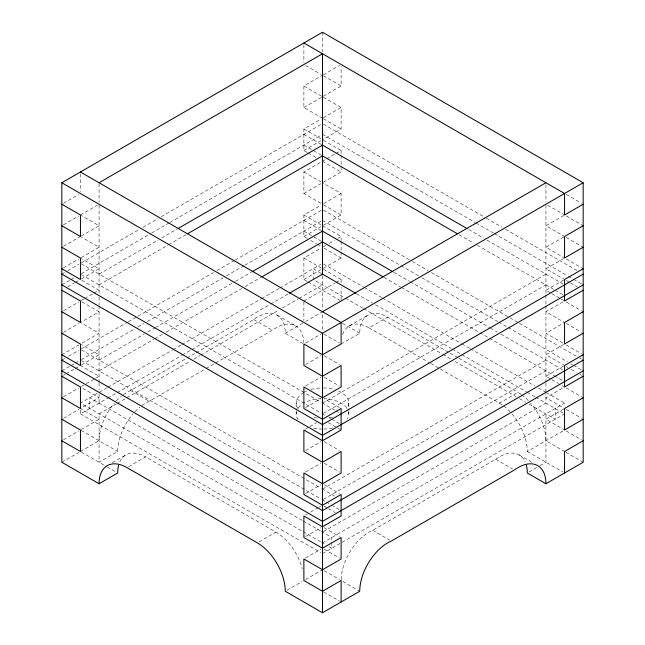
<?xml version="1.0" encoding="UTF-8"?>
<svg xmlns="http://www.w3.org/2000/svg" width="645" height="645" viewBox="0 0 645 645"><rect width="100%" height="100%" fill="white"/><g stroke="black" fill="none" stroke-linecap="round" stroke-linejoin="round"><path stroke-width="0.48" stroke-dasharray="3.23 2.42" d="M63.516 203.272L78.755 194.476M63.516 224.774L78.755 215.978M80.448 215.003L97.371 205.223M322.5 118.253L303.884 107.497L303.884 86.003L322.5 75.247M323.347 74.764L339.423 65.476M63.516 246.269L80.448 236.497M81.294 236.014L99.064 225.75L81.294 215.486M303.884 107.497L322.5 96.75L303.884 86.003M323.347 96.258L341.116 86.003L341.116 66.451M63.516 267.772L78.755 258.976M81.294 257.508L99.064 247.253L81.294 236.989M307.262 152.454L303.884 150.503L303.884 129L320.807 119.228M323.347 117.761L341.116 107.497L341.116 129L322.5 139.747M61.823 274.125L64.363 272.658M67.749 270.707L78.755 264.353M81.318 262.87L139.562 229.241M143.045 227.233L157.823 218.703M161.298 216.696L322.5 123.622M61.823 284.872L70.289 279.986M71.135 279.503L74.522 277.543M81.318 273.625L150.865 233.466M151.736 232.966L169.127 222.928M169.99 222.428L320.807 135.353M67.749 286.832L74.522 282.921M75.368 282.429L78.755 280.478M81.294 279.011L99.064 268.747L81.294 258.492M303.884 150.503L320.807 140.731M99.064 274.125L158.186 239.996M161.661 237.981L177.31 228.951M99.064 284.872L167.748 245.221M168.619 244.721L186.002 234.683M63.516 310.769L78.755 301.981M83.834 299.046L80.448 300.997L99.064 311.753L80.448 322.5L99.064 333.247L80.448 344.003M84.68 298.554L93.138 293.668M93.985 293.185L99.064 290.25L80.448 279.503M320.807 203.272L303.884 193.5L303.884 171.997L325.886 159.299M326.733 158.807L335.198 153.921M336.045 153.429L341.116 150.503L341.116 154.413M63.516 332.272L78.755 323.476M303.884 193.5L320.807 183.728M323.347 182.261L341.116 171.997L341.116 166.136M61.823 354.75L78.755 344.978M307.262 238.457L303.884 236.505L303.884 215.003L320.807 205.231M341.116 193.5L322.5 204.247L341.116 215.003L341.116 193.5L322.5 182.753M61.823 360.128L65.209 358.168M68.596 356.217L78.755 350.356M81.318 348.872L127.396 322.274M128.258 321.766L136.958 316.751M137.828 316.244L213.463 272.577M216.938 270.569L234.328 260.532M235.199 260.032L322.5 209.625M61.823 370.875L70.289 365.989M71.135 365.497L74.522 363.546M75.368 363.054L78.755 361.103M81.318 359.62L134.345 329.006M137.828 326.999L143.908 323.484M147.391 321.476L223.025 277.81M226.508 275.802L243.891 265.764M244.761 265.256L320.807 221.356M63.516 375.277L65.209 374.293M66.056 373.81L74.522 368.924M75.368 368.432L78.755 366.481M81.294 365.014L99.064 354.75L81.294 344.486M303.884 236.505L320.807 226.726M323.347 225.266L341.116 215.003M99.064 360.128L144.27 334.021M147.753 332.014L154.703 327.999M155.574 327.499L234.691 281.825M235.562 281.317L251.211 272.287M99.064 370.875L153.841 339.254M154.703 338.754L162.532 334.231M166.007 332.223L241.649 288.557M245.124 286.549L260.774 277.511M63.516 396.772L78.755 387.976M81.294 386.508L85.527 384.065M86.374 383.582L94.831 378.696M95.678 378.204L99.064 376.253L80.448 365.497M307.262 281.454L303.884 279.503L303.884 258L320.807 248.228M325.886 245.294L322.5 247.253L341.116 258L341.116 252.139M329.272 243.342L334.352 240.408M337.738 238.457L341.116 236.505L341.116 240.408M107.143 387.709L80.448 403.125L302.473 531.311M108.013 387.21L172.739 349.84M173.215 349.566L181.447 344.817M181.914 344.543L261.023 298.869M261.548 298.562L279.285 288.331M279.833 288.009L320.807 264.353M63.516 418.274L78.755 409.478M303.884 279.503L320.807 269.731M323.347 268.264L341.116 258M80.448 409.97L80.448 413.872L107.441 398.296M107.755 398.11L116.455 393.087M117.326 392.587L181.656 355.443M182.317 355.064L191.476 349.775M191.896 349.534L269.723 304.601M270.594 304.093L288.847 293.556M123.348 394.756A39.498 22.801 -60 0 1 130.637 390.548L195.217 353.267M196.088 352.759L253.687 319.509A39.498 22.801 -60 0 1 285.259 333.255L303.037 343.511M116.455 403.834L99.064 413.872L99.064 462.247L117.688 451.5A39.498 22.801 -60 0 1 132.935 413.961M117.326 403.335L126.017 398.312M126.888 397.812L190.348 361.168M193.831 359.16L199.918 355.653M200.78 355.145L279.027 309.971M282.51 307.963L298.159 298.933M299.03 298.425L322.5 284.88M63.516 439.777L78.755 430.981M81.294 429.514L99.064 419.25L80.448 408.503L99.064 397.747L80.448 387M303.884 301.005L335.198 282.921M336.045 282.437L341.116 279.503L341.116 283.413M141.965 405.503A39.498 22.801 -60 0 1 149.261 401.295L205.11 369.053M205.981 368.545L214.712 363.514M215.583 363.006L272.303 330.256A39.498 22.801 -60 0 1 303.843 342.334M61.823 462.247L78.755 452.476M80.448 451.5L99.064 440.753A39.498 22.801 -60 0 1 114.31 403.214M285.259 333.255L303.884 322.5M305.577 321.524L322.5 311.753L322.5 331.296M305.577 343.027L322.5 333.255M112.327 462.739L125.864 454.918M349.3 325.918L367.916 315.171M128.686 466.649L145.617 456.878L275.947 532.125A39.498 22.801 60 0 1 302.279 568.809M305.577 364.522L320.807 355.726M341.116 344.003L359.741 333.255A39.498 22.801 60 0 1 387.669 317.13L449.363 352.742M342.6 334.489A39.498 22.801 60 0 1 369.053 327.878L387.669 317.13M563.706 215.486L545.936 225.75L563.706 236.014M305.577 386.024L320.807 377.228M563.706 236.989L545.936 247.253L563.706 257.508M305.577 407.519L320.807 398.723A26.332 15.206 0 0 0 303.884 403.125M563.706 258.492L545.936 268.747L563.706 279.011M322.5 403.125L545.936 274.125M323.371 413.372L545.936 284.872M305.577 429.022L308.955 427.071M309.802 426.579L316.574 422.668M563.706 279.986L545.936 290.25L551.015 293.185M305.577 450.524L320.807 441.728M305.577 472.019L320.807 463.223M305.577 493.522L320.807 484.726M563.706 344.486L545.936 354.75L563.706 365.014M322.5 489.128L545.936 360.128M323.371 499.375L545.936 370.875M259.024 541.897L275.947 532.125M305.577 515.024L307.262 514.049M310.648 512.09L318.267 507.696M319.114 507.204L320.807 506.228M440.301 369.013L499.383 403.125L518.008 392.378A39.498 22.801 60 0 1 520.926 394.24M563.706 365.989L545.936 376.253L551.015 379.179M305.577 536.519L320.807 527.731M323.371 531.625L545.936 403.125L545.936 393.845M322.5 542.872L564.552 403.125L564.552 406.06M305.577 558.022L320.807 549.226M563.706 408.986L545.936 419.25L564.552 429.997M322.5 553.628L564.552 413.872M341.132 579.653A39.498 22.801 -60 0 1 372.697 530.295L495.739 459.256A39.498 22.801 -60 0 1 525.191 461.885M286.952 590.272L302.191 581.476M305.577 579.524L322.5 569.753M512.066 413.961A39.498 22.801 60 0 1 527.312 451.5L563.706 430.489M529.005 472.027L539.164 466.158M540.01 465.674L545.936 462.247L545.936 413.872M566.246 194.476L581.484 203.272M305.577 65.476L320.807 74.272M323.347 75.739L341.116 86.003M547.629 205.223L563.706 214.511M566.246 215.978L583.177 225.75M323.347 97.242L341.116 107.497M566.246 237.473L583.177 247.253M323.347 118.736L341.116 129M566.246 258.976L583.177 268.747M323.371 124.13L485.532 217.752M486.403 218.252L502.092 227.314M505.583 229.33L577.073 270.602M322.5 134.378L475.067 222.461M475.937 222.96L493.377 233.03M494.247 233.53L567.479 275.818M568.35 276.318L572.712 278.834M573.582 279.341L581.427 283.865M303.884 129L320.807 138.772M323.347 140.239L341.116 150.503M566.246 280.478L569.632 282.429M570.478 282.921L577.251 286.832M303.884 134.378L322.5 145.125M468.657 229.507L483.476 238.061M486.959 240.077L562.859 283.897M303.884 145.125L322.5 155.872M459.063 234.724L473.882 243.278M477.373 245.294L554.095 289.581M554.966 290.089L562.859 294.644M308.108 152.946L316.574 157.832M322.5 161.25L341.116 171.997M551.862 293.668L560.32 298.554M561.166 299.046L564.552 300.997L545.936 311.753L564.552 322.5L545.936 333.247L564.552 344.003M566.246 301.981L581.484 310.769M303.884 171.997L320.807 181.777M566.246 323.476L581.484 332.272M566.246 344.978L581.484 353.774M323.371 210.133L411.429 260.967M412.3 261.467L427.99 270.529M431.481 272.545L509.066 317.34M509.945 317.848L518.661 322.879M519.531 323.379L578.815 357.612M579.686 358.112L581.427 359.12M322.5 220.38L400.094 265.176M400.964 265.675L418.403 275.746M421.886 277.761L497.738 321.549M498.609 322.048L507.325 327.088M508.196 327.587L567.479 361.813M570.97 363.828L572.712 364.836M573.582 365.336L581.427 369.867M303.884 215.003L320.807 224.774M322.5 225.75L341.116 236.505M566.246 366.481L567.939 367.457M571.325 369.408L576.404 372.342M579.791 374.293L581.484 375.277M303.884 220.372L322.5 231.128M393.676 272.222L409.373 281.284M410.244 281.784L489.579 327.587M490.45 328.087L497.424 332.119M500.915 334.134L562.859 369.899M303.884 231.128L322.5 241.875M384.089 277.431L400.65 287.001M401.521 287.501L488.708 337.835M489.579 338.335L554.095 375.584M554.402 375.761L562.859 380.647M310.648 240.408L316.574 243.834M317.421 244.318L320.807 246.277M551.862 379.671L558.626 383.582M562.013 385.533L564.552 387L545.936 397.747L564.552 408.503M566.246 387.976L581.484 396.772M323.371 263.878L363.425 287.001M364.296 287.509L381.711 297.563M382.582 298.063L460.941 343.301M461.812 343.809L469.649 348.332M470.519 348.832L534.955 386.033M538.43 388.048L545.396 392.063M546.267 392.571L564.552 403.125M303.884 258L341.116 279.503M566.246 409.478L581.484 418.274M321.025 273.278L313.188 268.755L313.188 279.503L344.535 297.595M356.459 293.733L372.399 302.932M375.616 304.795L451.363 348.526M452.234 349.026L460.941 354.057M461.812 354.557L526.514 391.91M527.118 392.257L535.221 396.941M535.818 397.288L563.682 413.372M450.234 353.242L458.047 357.757M458.918 358.265L518.008 392.378M345.406 298.103L362.821 308.157M363.691 308.657L442.051 353.903M442.922 354.403L451.629 359.426M455.112 361.442L516.065 396.627M519.548 398.642L525.643 402.158M529.126 404.173L555.248 419.25L555.248 408.503M308.108 281.946L341.116 301.005L341.116 287.323M566.246 430.981L581.484 439.777M369.053 327.878L429.876 362.99M430.739 363.498L439.43 368.513M342.422 323.25L359.741 333.255M564.988 451.75L545.936 440.753A39.498 22.801 60 0 0 530.69 403.214M565.85 452.25L583.177 462.247M323.798 334.005L339.423 343.019M527.312 451.5L562.859 472.027M277.084 315.171L295.7 325.918M519.136 454.918L532.673 462.739M324.193 355.726L339.423 364.522M253.687 319.509L272.303 330.256M495.739 459.256L512.67 469.028M324.193 377.228L339.423 386.024M339.423 407.519L324.193 398.723A26.332 15.206 0 0 1 346.825 408.059M81.294 263.861L321.065 402.295M321.936 402.803L335.198 410.454M335.892 410.857L339.423 412.897M81.294 274.617L321.065 413.05M321.936 413.55L325.886 415.832M328.918 417.573L330.659 418.581M331.53 419.089L339.423 423.644M328.426 422.668L336.892 427.554M337.738 428.046L341.116 429.997M324.193 441.728L339.423 450.524M324.193 463.223L339.423 472.019M324.193 484.726L339.423 493.522M81.294 349.864L321.065 488.297M321.936 488.797L335.198 496.457M81.294 360.611L321.065 499.045M321.936 499.553L325.427 501.568M326.297 502.068L330.966 504.761M331.53 505.091L339.423 509.647M130.637 390.548L149.261 401.295M372.697 530.295L389.62 540.067M324.193 506.228L327.579 508.179M328.426 508.671L335.198 512.582M324.193 527.731L339.423 536.519M302.207 520.41L89.752 397.747L89.752 408.503M303.077 520.91L320.492 530.964M321.363 531.464L331.812 537.503L331.812 543.364M303.077 531.657L320.758 541.873M321.363 542.219L325.886 544.832M329.2 546.742L331.812 548.25L331.812 544.34M324.193 549.226L339.423 558.022M80.448 413.872L320.758 552.62M81.294 430.489L117.688 451.5M324.193 570.728L339.423 579.524M342.809 581.476L359.741 591.247M81.294 451.992L106.425 466.504M107.296 467.004L115.955 472.003M323.798 591.997L339.423 601.019M545.936 184.704L545.936 202.296M545.936 205.223L545.936 294.16M545.936 295.136L545.936 304.908M545.936 305.883L545.936 382.114M545.936 383.09L545.936 392.861M348.832 403.125L348.832 409.97M348.832 410.946L348.832 413.872M341.116 155.389L341.116 165.16M341.116 241.391L341.116 251.163M322.5 32.25L322.5 51.793M322.5 275.592L322.5 309.793M303.884 44.956L303.884 62.549M303.884 301.981L303.884 320.549M296.168 403.125L296.168 409.97M296.168 410.946L296.168 413.872M99.064 183.728L99.064 202.296M99.064 205.223L99.064 293.185M99.064 297.087L99.064 304.908M99.064 305.883L99.064 382.114M99.064 383.09L99.064 389.935M99.064 393.845L99.064 403.125M80.448 173.957L80.448 191.541M338.528 391.064A26.332 15.206 0 0 1 346.825 408.946M332.578 417.17A26.332 15.206 0 0 1 327.636 418.033M317.364 418.033A26.332 15.206 0 0 1 313.22 417.355M298.175 408.946A26.332 15.206 0 0 1 303.884 392.378M304.706 391.918A26.332 15.206 0 0 1 306.472 391.064M310.85 389.491A26.332 15.206 0 0 1 322.5 387.919M323.363 387.927A26.332 15.206 0 0 1 334.15 389.491M348.606 411.889A26.332 15.206 0 0 1 347.244 419.073M332.578 427.917A26.332 15.206 0 0 1 323.363 429.07M322.5 429.078A26.332 15.206 0 0 1 312.422 427.917M298.175 419.693A26.332 15.206 0 0 1 296.394 411.889M298.175 408.059A26.332 15.206 0 0 1 301.61 404.625M116.31 401.005A39.498 22.801 -60 0 1 121.187 396.433M134.926 411.752A39.498 22.801 -60 0 1 139.804 407.18M521.652 394.756A39.498 22.801 60 0 1 528.69 401.005M499.383 403.125A39.498 22.801 60 0 1 502.31 404.987M503.753 406.044A39.498 22.801 60 0 1 510.074 411.752M119.809 461.885A39.498 22.801 60 0 1 145.617 456.878"/><path stroke-width="0.97" d="M61.823 182.753L322.5 32.25L583.177 182.753L583.177 462.247L545.936 483.75A39.498 22.801 -60 0 0 514.363 470.003L391.313 541.05A39.498 22.801 -60 0 0 359.741 591.247L322.5 612.75L285.259 591.247A39.498 22.801 60 0 0 257.331 542.872L126.992 467.625A39.498 22.801 60 0 0 99.064 483.75L61.823 462.247L61.823 182.753L322.5 333.247L583.177 182.753M99.064 182.753L322.5 53.753L322.5 274.125L289.46 293.201M178.181 228.451L322.5 145.125M187.743 233.675L322.5 155.872M252.082 271.787L322.5 231.128M261.644 277.011L322.5 241.875M322.5 311.745L545.936 182.753M99.064 483.75L117.688 473.003A39.498 22.801 60 0 1 118.64 465.206M583.177 204.247L564.552 215.003L564.552 193.5L303.884 42.997M583.177 225.75L564.552 236.497L564.552 258L583.177 247.253M583.177 268.747L564.552 279.503L564.552 300.997L583.177 290.25M583.177 274.125L322.5 424.62L61.823 274.125M583.177 284.872L322.5 435.375L61.823 284.872M583.177 311.753L564.552 322.5L564.552 344.003L583.177 333.247M583.177 354.75L564.552 365.497L564.552 387L583.177 376.253M583.177 360.128L322.5 510.622L61.823 360.128M583.177 370.875L322.5 521.378L61.823 370.875M583.177 397.747L564.552 408.503L564.552 429.997L583.177 419.25M583.177 440.753L564.552 451.5L564.552 473.003M322.186 144.948L466.907 228.499M322.186 155.695L457.321 233.716M322.186 230.95L392.805 271.714M322.186 241.698L383.219 276.931M321.895 273.778L355.855 293.386M80.448 171.997L341.116 322.5L341.116 343.995L322.5 354.75L303.884 343.995L303.884 365.497L322.5 376.245L341.116 365.497L341.116 387L322.5 397.747L303.884 387L303.884 408.495L322.5 419.25L341.116 408.495L341.116 429.997L322.5 440.753L303.884 429.997L303.884 451.5L322.5 462.247L341.116 451.5L341.116 473.003L322.5 483.75L303.884 473.003L303.884 494.497L322.5 505.253L341.116 494.497L341.116 516L322.5 526.747L303.884 516L303.884 537.503L322.5 548.25L341.116 537.503L341.116 558.997L322.5 569.753L303.884 558.997L303.884 580.5L322.5 591.247L341.116 580.5L341.116 602.003M61.823 204.247L80.448 215.003L80.448 236.497L61.823 225.75M545.936 483.75L527.312 473.003A39.498 22.801 -60 0 0 526.36 465.206M61.823 247.253L80.448 258L80.448 279.503L61.823 268.747M61.823 290.25L80.448 300.997L80.448 322.5L61.823 311.753M61.823 333.247L80.448 344.003L80.448 365.497L61.823 354.75M61.823 376.253L80.448 387L80.448 408.503L61.823 397.747M61.823 419.25L80.448 429.997L80.448 451.5L61.823 440.753M322.5 333.247L322.5 612.75"/></g></svg>
